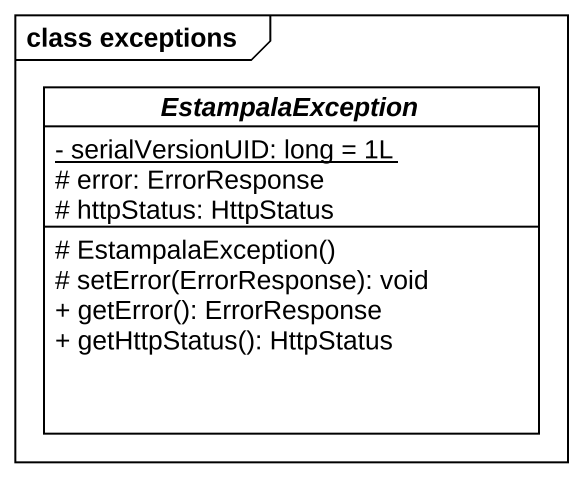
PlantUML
@startuml
mainframe class exceptions
hide circle
hide empty members
skinparam classAttributeIconSize 0
abstract class EstampalaException {
  {static} - serialVersionUID: long = 1L
  # error: ErrorResponse
  # httpStatus: HttpStatus
  # EstampalaException()
  # setError(ErrorResponse): void
  + getError(): ErrorResponse
  + getHttpStatus(): HttpStatus
}
@enduml
